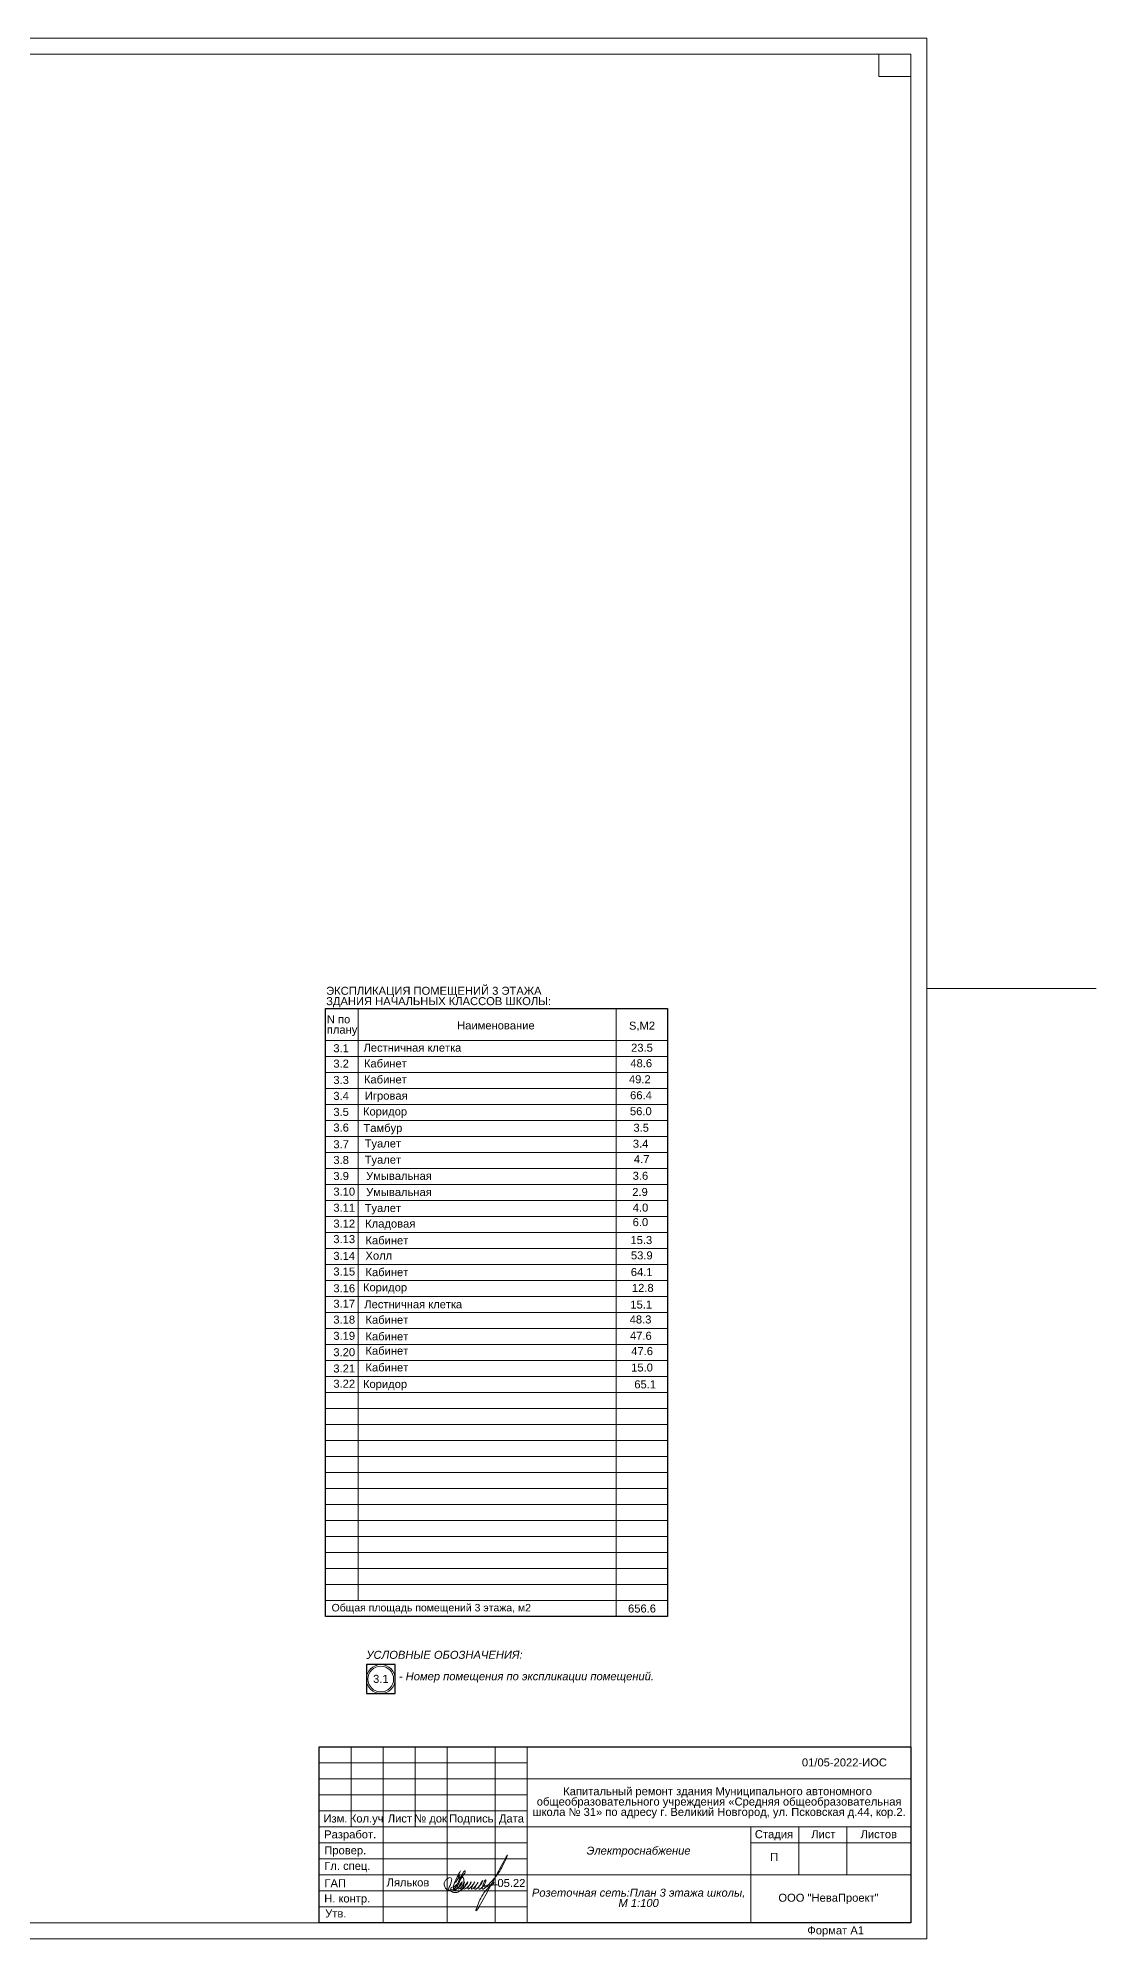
# Model space of a CAD drawing. Header units: metres. Extents: x -5.3 to 89.4, y -5.3 to 64.7.
# Drawn here: x 56.3 to 89.4, y 0 to 59.4 of the extents above; entities that cross this region are included whole.
import ezdxf
from ezdxf.enums import TextEntityAlignment as Align

# ---------------------------------------------------------------- set-up
doc = ezdxf.new("R2010")
doc.units = ezdxf.units.M
doc.header["$MEASUREMENT"] = 0
doc.linetypes.add('DGN Style 3', pattern=[9.681301, 6.915215, -2.766086])
doc.layers.add('Level 50', color=7, linetype='Continuous', lineweight=0)
doc.layers.add('Level 63', color=7, linetype='Continuous', lineweight=0)
doc.layers.add('YOLO_STAMP', color=1, linetype='Continuous')
doc.layers.add('YOLO_TABLE', color=1, linetype='Continuous')
doc.styles.add('Arial', font='ariali.ttf')
doc.styles.add('GOST 2.304', font='cs_gost2304.shx')
doc.styles.add('Style-Arial', font='arial.ttf')

msp = doc.modelspace()

# ---------------------------------------------------------------- linework, layer by layer
at = {"color": 7, "linetype": 'Continuous', "lineweight": 0}
for p, q in [((89.40287975, 29.73347798), (84.11539244, 29.73347798)), ((65.31594984, 27.6072626), (76.00185509, 27.6072626)), ((65.31594984, 27.1072626), (76.00185509, 27.1072626)), ((65.31594984, 26.6072626), (76.00185509, 26.6072626)), ((65.31594984, 26.1072626), (76.00185509, 26.1072626)), ((65.31594984, 25.6072626), (76.00185509, 25.6072626)), ((65.31594984, 25.1072626), (76.00185509, 25.1072626)), ((65.31594984, 24.6072626), (76.00185509, 24.6072626)), ((65.31594984, 24.1072626), (76.00185509, 24.1072626)), ((65.31594984, 23.6072626), (76.00185509, 23.6072626)), ((65.31594984, 23.1072626), (76.00185509, 23.1072626)), ((65.31594984, 22.6072626), (76.00185509, 22.6072626)), ((65.31594984, 22.1072626), (76.00185509, 22.1072626)), ((65.31594984, 21.6072626), (76.00185509, 21.6072626)), ((65.31594984, 21.1072626), (76.00185509, 21.1072626)), ((65.31594984, 20.6072626), (76.00185509, 20.6072626)), ((65.31594984, 20.1072626), (76.00185509, 20.1072626)), ((65.31594984, 19.6072626), (76.00185509, 19.6072626)), ((65.31594984, 19.1072626), (76.00185509, 19.1072626)), ((65.31594984, 18.6072626), (76.00185509, 18.6072626)), ((65.31594984, 18.1072626), (76.00185509, 18.1072626)), ((65.31594984, 17.6072626), (76.00185509, 17.6072626)), ((65.31594984, 17.1072626), (76.00185509, 17.1072626)), ((65.31594984, 16.6072626), (76.00185509, 16.6072626)), ((65.31594984, 16.1072626), (76.00185509, 16.1072626)), ((65.31594984, 15.6072626), (76.00185509, 15.6072626)), ((65.31594984, 15.1072626), (76.00185509, 15.1072626)), ((65.31594984, 14.6072626), (76.00185509, 14.6072626)), ((65.31594984, 14.1072626), (76.00185509, 14.1072626)), ((65.31594984, 13.6072626), (76.00185509, 13.6072626)), ((65.31594984, 13.1072626), (76.00185509, 13.1072626)), ((65.31594984, 13.1072626), (76.00185509, 13.1072626)), ((65.31594984, 12.6072626), (76.00185509, 12.6072626)), ((65.31594984, 12.1072626), (76.00185509, 12.1072626)), ((65.31594984, 11.6072626), (76.00185509, 11.6072626)), ((65.31594984, 11.1072626), (76.00185509, 11.1072626)), ((65.31594984, 11.1072626), (76.00185509, 11.1072626))]:
    msp.add_line(p, q, dxfattribs=at)
at = {"color": 7, "linetype": 'Continuous', "lineweight": 13}
for p, q in [((65.31594984, 29.1072626), (76.00185509, 29.1072626)), ((65.31594984, 29.1072626), (65.31594984, 10.1072626)), ((66.32941487, 29.1072626), (66.32941487, 28.1072626)), ((74.40287143, 29.1072626), (74.40287143, 28.1072626)), ((76.00185509, 29.1072626), (76.00185509, 10.1072626)), ((65.31594984, 28.1072626), (76.00185509, 28.1072626)), ((66.32941487, 28.1072626), (66.32941487, 10.6072626)), ((74.40287143, 28.1072626), (74.40287143, 10.1072626)), ((65.31594984, 10.6072626), (76.00185509, 10.6072626)), ((65.31594984, 10.1072626), (76.00185509, 10.1072626))]:
    msp.add_line(p, q, dxfattribs=at)
at = {"color": 7, "linetype": 'Continuous', "lineweight": 0, "flags": 128}
msp.add_lwpolyline([(84.11539244, 59.43347798), (84.11539244, 0.03347798), (0.01539244, 0.03347798), (0.01539244, 59.43347798), (84.11539244, 59.43347798)], close=True, dxfattribs=at)
at = {"color": 7, "linetype": 'Continuous', "lineweight": 13}
for radius in [0.45201344, 0.40201344]:
    msp.add_circle((67.04147089, 8.15441356), radius, dxfattribs=at)
at = {"color": 5, "linetype": 'Continuous', "lineweight": 0}
msp.add_open_spline([(69.12592324, 1.53273342), (69.16390474, 1.61021144), (69.21630655, 1.71710527), (69.25189324, 1.84530372), (69.26279907, 1.91388172), (69.22292526, 1.95380858), (69.15771562, 1.94711541), (69.0930202, 1.90489088), (69.04528309, 1.8467663), (69.021377, 1.78340459), (69.02455469, 1.72287537), (69.04087725, 1.65510333), (69.0788351, 1.59787889), (69.13798468, 1.56553463), (69.2041686, 1.55232944), (69.26914652, 1.57583599), (69.32632282, 1.59883524), (69.39609868, 1.65181926), (69.43972908, 1.76297789), (69.50439466, 1.88439619), (69.55510263, 2.00354437), (69.61342839, 2.08557475), (69.63480686, 2.14729615), (69.67709982, 2.16465469), (69.67976962, 2.12419339), (69.66824949, 2.08848667), (69.55355819, 1.95397153), (69.47338068, 1.75627597), (69.41139778, 1.59834194), (69.34005296, 1.53180564), (69.32417138, 1.56886036), (69.31505741, 1.60659984), (69.30423552, 1.68338686), (69.35985189, 1.82823692), (69.40497973, 1.94540847), (69.62750475, 2.31361255), (69.36081913, 1.87551581), (69.59979231, 2.13265484), (69.27859381, 1.6569482), (69.45937822, 1.92837212), (69.53637942, 1.98261055), (69.61738021, 1.96675779), (69.63805048, 1.88697856), (69.6470809, 1.76055007), (69.61360032, 1.59651254), (69.49502087, 1.51966217), (69.40984519, 1.48030384), (69.32849087, 1.47951034), (69.25699931, 1.49738385), (69.23220044, 1.54334925), (69.22744349, 1.58519136), (69.23886245, 1.6569092), (69.36536321, 1.64809167), (69.58219863, 1.96222487), (69.27492027, 1.51113403), (69.47317499, 1.64952922), (69.55204861, 1.69119427), (69.61082887, 1.901442), (69.35442595, 1.47784819), (69.6003677, 1.67492801), (69.71623394, 1.92983319), (69.43456974, 1.46028618), (69.6956328, 1.67053371), (69.81757115, 1.91760261), (69.52691899, 1.48960157), (69.80429629, 1.66741579), (69.92596069, 1.92138389), (69.6536868, 1.46770988), (69.91466174, 1.68216619), (70.02543801, 1.90692976), (69.74880266, 1.4228118), (70.04114021, 1.70483508), (70.10631977, 1.87111085), (69.82202061, 1.38277097), (70.19707735, 1.72999263), (70.25113642, 1.93555479), (69.93376098, 1.37437168), (70.32644165, 1.73241208), (70.32236198, 1.95937904), (70.0818294, 1.37020566), (70.67828312, 2.01649213), (70.79355224, 2.1914376), (71.33938875, 3.37018208), (69.65916728, 0.0724658), (70.19172437, 1.40574422), (70.34261762, 1.55732797), (70.6201978, 1.89241889), (70.50032797, 1.62448279), (70.03885657, 1.70800892), (70.44286056, 1.71798167), (70.69354737, 1.72416982)], degree=3, knots=[0, 0, 0, 0, 0.2562803004, 0.353581312, 0.4067852274, 0.4509473487, 0.5002276184, 0.5895393988, 0.6782425468, 0.7211385678, 0.7897551708, 0.8556216145, 0.9299129522, 0.9867957625, 1.0544819228, 1.1249347001, 1.1891749501, 1.2398657854, 1.3825933375, 1.5339039808, 1.6567075615, 1.7691664286, 1.8332414079, 1.851218006, 1.8770796622, 1.9196269247, 1.9749905349, 2.3900915795, 2.5116275802, 2.5641829799, 2.588529776, 2.6103725408, 2.6862141917, 2.814194141, 3.0416079756, 3.2381323021, 3.4580226679, 3.5421508965, 3.7996953349, 3.9645807325, 4.0502260318, 4.1084560221, 4.1742861716, 4.2715289486, 4.505320374, 4.6141143734, 4.6840662553, 4.7833421699, 4.8580472534, 4.8830769891, 4.9342525301, 4.9874475972, 5.0680312777, 5.2733136203, 5.5282089024, 5.5968653695, 5.8149898961, 5.8618143381, 6.1121489939, 6.2791156457, 6.4197552739, 6.6806654249, 6.8867770651, 7.007329578, 7.257369268, 7.4544233067, 7.5842980085, 7.8300399198, 8.0479562932, 8.1439017789, 8.3831996098, 8.6587396861, 8.6718904569, 8.8879425913, 9.2212961778, 9.2315937896, 9.5021829672, 9.8202573701, 9.8492024353, 10.1200339613, 10.4951518524, 11.0964018751, 11.4167375307, 13.3717374792, 13.8409255782, 14.2082802929, 14.4248558544, 14.5360907922, 14.8080890705, 15.2528296976, 15.2528296976, 15.2528296976, 15.2528296976], dxfattribs=at)
at = {"layer": 'Level 50', "color": 7, "linetype": 'Continuous', "lineweight": 13}
for p, q in [((83.61539244, 58.93347798), (2.01539244, 58.93347798)), ((82.61539244, 58.93347798), (82.61539244, 58.23347798)), ((83.61539244, 58.93347798), (83.61539244, 0.53347798)), ((82.61539244, 58.23347798), (83.61539244, 58.23347798)), ((83.61539244, 0.53347798), (0.81539244, 0.53347798))]:
    msp.add_line(p, q, dxfattribs=at)
at = {"layer": 'Level 63', "color": 7, "linetype": 'Continuous', "lineweight": 13}
for p, q in [((65.11539244, 6.03347798), (83.61539244, 6.03347798)), ((65.11539244, 6.03347798), (65.11539244, 0.53347798)), ((66.11539244, 6.03347798), (66.11539244, 3.53347798)), ((67.11539244, 6.03347798), (67.11539244, 0.53347798)), ((68.11539244, 6.03347798), (68.11539244, 3.53347798)), ((69.11539244, 6.03347798), (69.11539244, 0.53347798)), ((70.61539244, 6.03347798), (70.61539244, 0.53347798)), ((71.61539244, 6.03347798), (71.61539244, 0.53347798)), ((71.61539244, 5.03347798), (83.61539244, 5.03347798)), ((65.11539244, 4.03347798), (71.61539244, 4.03347798)), ((65.11539244, 3.53347798), (71.61539244, 3.53347798)), ((71.61539244, 3.53347798), (83.61539244, 3.53347798)), ((78.61539244, 3.03347798), (83.61539244, 3.03347798)), ((71.61539244, 2.03347798), (83.61539244, 2.03347798))]:
    msp.add_line(p, q, dxfattribs=at)
at = {"layer": 'Level 63', "color": 7, "linetype": 'Continuous', "lineweight": 0}
for p, q in [((65.11539244, 5.53347798), (71.61539244, 5.53347798)), ((65.11539244, 5.03347798), (71.61539244, 5.03347798)), ((65.11539244, 4.53347798), (71.61539244, 4.53347798)), ((65.11539244, 3.03347798), (71.61539244, 3.03347798)), ((65.11539244, 2.53347798), (71.61539244, 2.53347798)), ((65.11539244, 2.03347798), (71.61539244, 2.03347798)), ((65.11539244, 1.53347798), (71.61539244, 1.53347798)), ((65.11539244, 1.03347798), (71.61539244, 1.03347798))]:
    msp.add_line(p, q, dxfattribs=at)
at = {"layer": 'Level 63', "color": 7, "linetype": 'Continuous', "lineweight": 13, "flags": 128}
for points in [[(78.61539244, 3.53347798), (78.61539244, 0.53347798)], [(80.11539244, 3.53347798), (80.11539244, 2.03347798)], [(81.61539244, 3.53347798), (81.61539244, 2.03347798)]]:
    msp.add_lwpolyline(points, dxfattribs=at)
at = {"layer": 'YOLO_STAMP'}
msp.add_lwpolyline([(65.11539244, 6.03347798), (83.61539244, 6.03347798), (83.61539244, 0.53347798), (65.11539244, 0.53347798)], close=True, dxfattribs=at)
at = {"layer": 'YOLO_TABLE'}
for points in [[(65.31594984, 29.1072626), (76.00185509, 29.1072626), (76.00185509, 10.1072626), (65.31594984, 10.1072626)], [(66.58945745, 7.70240012), (67.49348433, 7.70240012), (67.49348433, 8.606427), (66.58945745, 8.606427)]]:
    msp.add_lwpolyline(points, close=True, dxfattribs=at)

# ---------------------------------------------------------------- texts
at = {"color": 7, "linetype": 'Continuous', "lineweight": 0, "style": 'Style-Arial'}
for s, p in [('3.1', (65.55797647, 27.99275416)), ('Лестничная клетка', (66.50005738, 28.01023016)), ('3.2', (65.55797647, 27.51152187)), ('3.3', (65.55797647, 26.99957262)), ('3.4', (65.55797647, 26.50298185)), ('3.5', (65.55797647, 26.00127159)), ('3.6', (65.55797647, 25.51339996)), ('3.7', (65.55797647, 24.99121173)), ('3.8', (65.55797647, 24.49974045)), ('3.9', (65.55797647, 23.99803019)), ('3.10', (65.55797647, 23.51112989)), ('3.11', (65.55797647, 23.00795692)), ('3.12', (65.55797647, 22.51264602)), ('3.13', (65.55797647, 22.02702559)), ('3.14', (65.55797647, 21.50319181)), ('3.15', (65.55797647, 21.01464596)), ('3.16', (65.55797647, 20.49076647)), ('3.17', (65.55797647, 20.00953418)), ('Лестничная клетка', (66.52491128, 19.99163781)), ('3.18', (65.55797647, 19.51294341)), ('3.19', (65.55797647, 19.00611365)), ('3.20', (65.55797647, 18.49416441)), ('3.21', (65.55797647, 17.98477491)), ('3.22', (65.55797647, 17.50866211)), ('01/05-2022-ИОС', (80.20758769, 5.67582551))]:
    msp.add_text(s, height=0.25, dxfattribs=at).set_placement(p, align=Align.TOP_LEFT)
at = {"color": 7, "linetype": 'Continuous', "lineweight": 13, "style": 'Style-Arial'}
for s, p in [('23.5', (74.86720238, 28.00829631)), ('48.6', (74.84345954, 27.52343817)), ('49.2', (74.80029052, 27.0229984)), ('66.4', (74.83676888, 26.52320801)), ('56.0', (74.8315003, 26.02371356)), ('3.4', (74.92257589, 25.00825782)), ('3.5', (74.9397845, 25.50775227)), ('4.7', (74.95466063, 24.52795476)), ('3.6', (74.91612613, 24.00601197)), ('2.9', (74.90301439, 23.50074989)), ('4.0', (74.91866407, 23.01302735)), ('15.3', (74.84771069, 21.99761291)), ('6.0', (74.91626001, 22.55895257)), ('53.9', (74.86197849, 21.51892012)), ('64.1', (74.85840154, 20.99866288)), ('12.8', (74.89329791, 20.50340154)), ('15.1', (74.84369852, 19.98241696)), ('48.3', (74.8224021, 19.51613888)), ('47.6', (74.8318721, 19.00710168)), ('47.6', (74.8723397, 18.52746148)), ('15.0', (74.86904649, 18.01559205)), ('65.1', (74.96725612, 17.48834833)), ('656.6', (74.77149523, 10.48451796)), ('3.1', (66.7999161, 8.2871632))]:
    msp.add_text(s, height=0.25, dxfattribs=at).set_placement(p, align=Align.TOP_LEFT)
at = {"color": 7, "lineweight": 13, "style": 'Style-Arial'}
for s, p in [('Кабинет', (66.51488771, 27.51657796)), ('Кабинет', (66.51488771, 27.01633042)), ('Игровая', (66.5443425, 26.50975745)), ('Коридор', (66.48383042, 26.01540646)), ('Тамбур', (66.49838364, 25.50053179)), ('Туалет', (66.53557456, 25.01737969)), ('Туалет', (66.53557456, 24.51054994)), ('Умывальная', (66.58187408, 24.00420081)), ('Умывальная', (66.58187408, 23.49737106)), ('Туалет', (66.53557456, 22.99901979)), ('Кладовая', (66.55324744, 22.51260841)), ('Кабинет', (66.56192404, 21.98876128)), ('Холл', (66.56192404, 21.51156712)), ('Кабинет', (66.56192404, 20.99557974)), ('Коридор', (66.48383042, 20.52078535)), ('Кабинет', (66.56192404, 19.50806096)), ('Кабинет', (66.56192404, 18.98843248)), ('Кабинет', (66.56192404, 18.54047689)), ('Кабинет', (66.56192404, 18.01828866)), ('Коридор', (66.48383042, 17.49900492)), ('Ляльков', (67.22195982, 1.9247405))]:
    msp.add_text(s, height=0.25, dxfattribs=at).set_placement(p, align=Align.TOP_LEFT)
at = {"color": 18, "linetype": 'Continuous', "lineweight": 13, "true_color": 0x000000, "style": 'Arial'}
for s, p in [('УСЛОВНЫЕ ОБОЗНАЧЕНИЯ:', (69.03293453, 9.03774316)), ('- Номер помещения по экспликации помещений.', (71.59446204, 8.36775865))]:
    msp.add_text(s, height=0.25, dxfattribs=at).set_placement(p, align=Align.TOP_CENTER)
at = {"color": 7, "linetype": 'Continuous', "lineweight": 13, "char_height": 0.25, "style": 'Style-Arial'}
for s, insert, attachment_point, line_spacing_factor in [('ЭКСПЛИКАЦИЯ ПОМЕЩЕНИЙ 3 ЭТАЖА\\PЗДАНИЯ НАЧАЛЬНЫХ КЛАССОВ ШКОЛЫ:', (65.3325036, 29.78716839), 1, 0.776524), ('N по \\Pплану', (65.35388383, 28.57235129), 4, 0.776524), ('Наименование', (69.42775914, 28.57818771), 4, 0.6)]:
    msp.add_mtext(s, dxfattribs=dict(at, insert=insert, attachment_point=attachment_point, line_spacing_factor=line_spacing_factor))
at = {"color": 7, "linetype": 'Continuous', "lineweight": 0}
for s, insert, char_height, attachment_point, line_spacing_factor, style in [('S,М2', (75.20774863, 28.69718618), 0.25, 2, 0.6, 'Style-Arial'), ('Общая площадь помещений 3 этажа, м2', (65.5026796, 10.50340007), 0.234375, 1, 0.6, 'Style-Arial'), ('\\fArial|b0|i0|c204204|p39;П', (79.34099848, 2.60019108), 0.25, 5, 0.72, 'GOST 2.304')]:
    msp.add_mtext(s, dxfattribs=dict(at, insert=insert, char_height=char_height, attachment_point=attachment_point, line_spacing_factor=line_spacing_factor, style=style))
at = {"color": 18, "linetype": 'DGN Style 3', "lineweight": 0, "true_color": 0x000000, "insert": (77.57185795, 4.77587937), "char_height": 0.25, "attachment_point": 2, "line_spacing_factor": 0.776524, "style": 'Style-Arial'}
msp.add_mtext('\\pt0.260417;Капитальный ремонт здания Муниципального автономного\\P общеобразовательного учреждения «Средняя общеобразовательная\\P школа № 31» по адресу г. Великий Новгород, ул. Псковская д.44, кор.2.\\P\\P', dxfattribs=at)
at = {"color": 7, "linetype": 'Continuous', "lineweight": 13, "char_height": 0.25, "width": 6.8082066547, "attachment_point": 2, "line_spacing_factor": 0.776524, "style": 'Arial'}
for s, insert in [('{\\C0;Электроснабжение}', (75.10150647, 2.91940581)), ('{\\C0;Розеточная сеть:План 3 этажа школы, М 1:100}', (75.10150647, 1.60629291))]:
    msp.add_mtext(s, dxfattribs=dict(at, insert=insert))
at = {"color": 7, "linetype": 'Continuous', "lineweight": 30, "insert": (70.68804166, 1.90814647), "char_height": 0.25, "attachment_point": 1, "line_spacing_factor": 0.72, "style": 'GOST 2.304'}
msp.add_mtext('\\fArial|b0|i0|c204204|p39;05.22', dxfattribs=at)
at = {"layer": 'Level 63', "color": 7, "linetype": 'Continuous', "lineweight": 0, "style": 'Style-Arial'}
for s, p in [('Изм.', (65.62244028, 3.79848798)), ('Кол.уч', (66.59976041, 3.79848798)), ('Лист', (67.63815809, 3.79848798)), ('№ док', (68.59705939, 3.79848798)), ('Подпись', (69.87105871, 3.79848798)), ('Дата', (71.12653583, 3.79848798)), ('Разработ.', (66.08433846, 3.30252567)), ('Стадия', (79.33383719, 3.30848798)), ('Лист', (80.87815809, 3.30848798)), ('Листов', (82.61164914, 3.30848798)), ('Провер.', (65.9297013, 2.8047946)), ('Гл. спец.', (65.99597437, 2.3175648)), ('ГАП', (65.61658594, 1.77606132)), ('Н. контр.', (65.99087347, 1.29848798)), ('ООО "НеваПроект"', (81.03833682, 1.32297682)), ('Утв.', (65.63492569, 0.83167808)), ('Формат А1', (81.26275353, 0.30270712))]:
    msp.add_text(s, height=0.25, dxfattribs=at).set_placement(p, align=Align.MIDDLE_CENTER)

doc.saveas('drawing.dxf')
